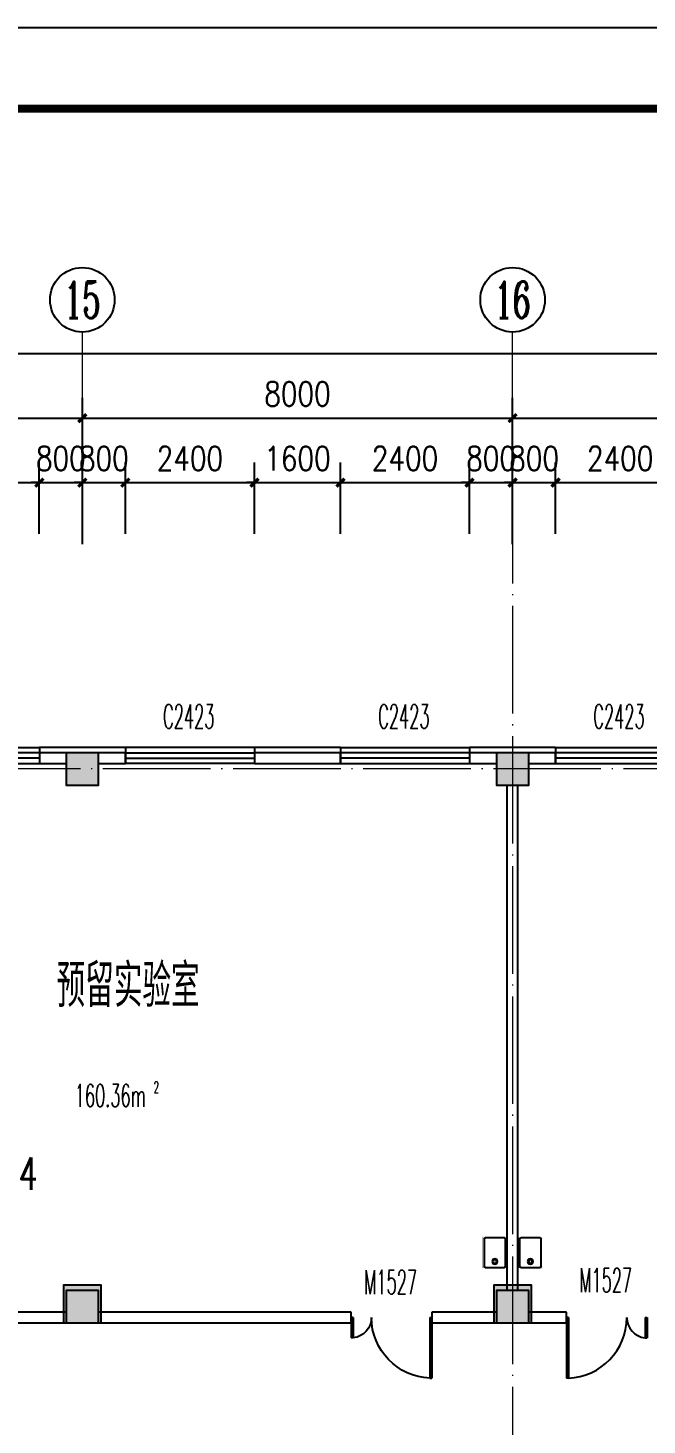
# Model space of a CAD drawing. Extents: x 1417642 to 3570900, y 124798 to 1191112.
# Drawn here: x 1547999 to 1559510, y 352615 to 378598 of the extents above; entities that cross this region are included whole.
import ezdxf
from ezdxf.enums import TextEntityAlignment as Align

# ---------------------------------------------------------------- set-up
doc = ezdxf.new("R2010")
doc.units = 0
doc.header["$LTSCALE"] = 1000
doc.header["$MEASUREMENT"] = 0
doc.linetypes.add('DOTE', pattern=[2.42, 2, -0.2, 0.02, -0.2])
doc.layers.get('0').update_dxf_attribs({"linetype": 'CONTINUOUS'})
doc.layers.get('Defpoints').update_dxf_attribs({"linetype": 'CONTINUOUS'})
for name, color, linetype in [('AXIS', 3, 'CONTINUOUS'), ('AXIS_TEXT', 7, 'CONTINUOUS'), ('colu', 2, 'CONTINUOUS'), ('COLUMN', 9, 'CONTINUOUS'), ('DOTE', 1, 'DOTE'), ('PUB_DIM', 3, 'CONTINUOUS'), ('PUB_HATCH', 8, 'CONTINUOUS'), ('PUB_TEXT', 40, 'CONTINUOUS'), ('PUB_TITLE', 4, 'CONTINUOUS'), ('SPACE', 7, 'CONTINUOUS'), ('SURFACE', 6, 'CONTINUOUS'), ('tiaozheng', 20, 'CONTINUOUS'), ('WALL', 4, 'CONTINUOUS'), ('WINDOW', 2, 'CONTINUOUS'), ('WINDOW_TEXT', 7, 'CONTINUOUS'), ('填充', 252, 'CONTINUOUS'), ('柱填充', 8, 'CONTINUOUS'), ('水点', 3, 'CONTINUOUS')]:
    doc.layers.add(name, color=color, linetype=linetype)
doc.styles.add('_TCH_AXIS', font='COMPLEX', dxfattribs={"bigfont": 'GBCBIG'})
doc.styles.add('_TCH_SPACE', font='ROMANS', dxfattribs={"width": 0.7, "height": 5, "bigfont": 'Z'})
doc.styles.add('_TCH_WINDOW', font='ROMANS.shx', dxfattribs={"width": 0.7, "height": 400, "bigfont": 'Z.shx'})
doc.styles.add('DIM_FONT', font='SIMPLEX.shx', dxfattribs={"width": 0.8})
doc.styles.get("Standard").update_dxf_attribs({"font": 'GBENOR', "bigfont": 'GBCBIG'})
doc.styles.add('Z', font='ROMANS', dxfattribs={"width": 0.7, "bigfont": 'Z'})
doc.dimstyles.new('DIMN150', dxfattribs={"dimscale": 1.5, "dimtxt": 300, "dimasz": 100, "dimexe": 250, "dimexo": 300, "dimgap": 150, "dimtad": 1, "dimdec": 0, "dimzin": 0, "dimdsep": 46, "dimtxsty": 'DIM_FONT', "dimblk": 'ARCHTICK', "dimcen": 0.09, "dimdle": 1.5, "dimclrt": 7, "dimazin": 2, "dimtfac": 1, "dimtdec": 0, "dimtix": 1, "dimtmove": 2, "dimatfit": 3, "dimldrblk": 'ARCHTICK', "dimfxl": 1, "dimtolj": 1, "dimtzin": 0, "dimarcsym": 0})

# ---------------------------------------------------------------- blocks, each defined once
blk = doc.blocks.new('M_E3')
for p, q in [((-275, -410), (-275, -50)), ((-255, -30), (255, -30)), ((275, -50), (275, -410)), ((255, -430), (-255, -430))]:
    blk.add_line(p, q)
at = {"const_width": 1.5}
for points in [[(-275, 0, 0.414214), (-305, -30, 0.414214)], [(305, -30, 0.414214), (275, 0, 0.414214)], [(-305, -430, 0.414214), (-275, -460, 0.414214)], [(275, -460, 0.414214), (305, -430, 0.414214)]]:
    blk.add_lwpolyline(points, format="xyb", dxfattribs=at)
for points in [[(-275, 0), (275, 0)], [(-305, -430), (-305, -30)], [(305, -30), (305, -430)], [(275, -460), (-275, -460)]]:
    blk.add_lwpolyline(points, dxfattribs=at)
for radius in [50, 32.5]:
    blk.add_circle((165, -230), radius)
for centre, start, end in [((-255, -50), 90, 180), ((255, -50), 0, 90), ((-255, -410), 180, 270), ((255, -410), 270, 0)]:
    blk.add_arc(centre, 20, start, end)
at = {"width": 0.8, "flags": 9}
for tag in ['XSIZE', 'YSIZE']:
    blk.add_attdef(tag, (0, 0), '', height=0.5, dxfattribs=at)
blk = doc.blocks.new('i89')
at = {"layer": '柱填充'}
h = blk.add_hatch(color=256, dxfattribs=at)
h.paths.add_polyline_path([(1555333, 501498), (1555333, 502098), (1554733, 502098), (1554733, 501498)])
h.paths.add_polyline_path([(1525733, 501498), (1525733, 502098), (1525133, 502098), (1525133, 501498)])
h.paths.add_polyline_path([(1517733, 501498), (1517733, 502098), (1517133, 502098), (1517133, 501498)])
h.paths.add_polyline_path([(1509733, 501498), (1509733, 502098), (1509133, 502098), (1509133, 501498)])
h.paths.add_polyline_path([(1501733, 501498), (1501733, 502098), (1501133, 502098), (1501133, 501498)])
h.paths.add_polyline_path([(1498133, 501498), (1498133, 502098), (1497533, 502098), (1497533, 501498)])
h.paths.add_polyline_path([(1498133, 529448), (1498133, 530148), (1497433, 530148), (1497433, 529448)])
h.paths.add_polyline_path([(1498133, 537448), (1498133, 538148), (1497433, 538148), (1497433, 537448)])
h.paths.add_polyline_path([(1541783, 545398), (1541783, 546098), (1541083, 546098), (1541083, 545398)])
h.paths.add_polyline_path([(1565333, 559098), (1565333, 559698), (1564733, 559698), (1564733, 559098)])
h.paths.add_polyline_path([(1565383, 549098), (1565383, 549798), (1564683, 549798), (1564683, 549098)])
h.paths.add_polyline_path([(1565333, 545498), (1565333, 546098), (1564733, 546098), (1564733, 545498)])
h.paths.add_polyline_path([(1565383, 538098), (1564683, 538098), (1564683, 537498), (1565383, 537498)])
h.paths.add_polyline_path([(1565333, 529498), (1565333, 530098), (1564733, 530098), (1564733, 529498)])
h.paths.add_polyline_path([(1565333, 519498), (1565333, 520098), (1564733, 520098), (1564733, 519498)])
h.paths.add_polyline_path([(1565333, 511498), (1565333, 512098), (1564733, 512098), (1564733, 511498)])
h.paths.add_polyline_path([(1565333, 501498), (1565333, 502098), (1564733, 502098), (1564733, 501498)])
h.paths.add_polyline_path([(1555333, 559098), (1555333, 559698), (1554733, 559698), (1554733, 559098)])
h.paths.add_polyline_path([(1555333, 549098), (1555333, 549698), (1554733, 549698), (1554733, 549098)])
h.paths.add_polyline_path([(1555333, 545498), (1555333, 546098), (1554733, 546098), (1554733, 545498)])
h.paths.add_polyline_path([(1555333, 537498), (1555333, 538098), (1554733, 538098), (1554733, 537498)])
h.paths.add_polyline_path([(1555433, 529448), (1555433, 530148), (1554733, 530148), (1554733, 529448)])
h.paths.add_polyline_path([(1555433, 519448), (1555433, 520148), (1554733, 520148), (1554733, 519448)])
h.paths.add_polyline_path([(1555433, 511498), (1555433, 512198), (1554733, 512198), (1554733, 511498)])
h.paths.add_polyline_path([(1551733, 557298), (1551733, 557898), (1551133, 557898), (1551133, 557298)])
h.paths.add_polyline_path([(1551783, 549098), (1551783, 549798), (1551083, 549798), (1551083, 549098)])
h.paths.add_polyline_path([(1551733, 545498), (1551733, 546098), (1551133, 546098), (1551133, 545498)])
h.paths.add_polyline_path([(1551733, 537498), (1551733, 538098), (1551133, 538098), (1551133, 537498)])
h.paths.add_polyline_path([(1551733, 529498), (1551733, 530098), (1551133, 530098), (1551133, 529498)])
h.paths.add_polyline_path([(1551733, 519498), (1551733, 520098), (1551133, 520098), (1551133, 519498)])
h.paths.add_polyline_path([(1551783, 511498), (1551783, 512198), (1551083, 512198), (1551083, 511498)])
h.paths.add_polyline_path([(1551733, 501498), (1551733, 502098), (1551133, 502098), (1551133, 501498)])
h.paths.add_polyline_path([(1541733, 559098), (1541733, 559698), (1541133, 559698), (1541133, 559098)])
h.paths.add_polyline_path([(1541733, 557298), (1541733, 557898), (1541133, 557898), (1541133, 557298)])
h.paths.add_polyline_path([(1541783, 549098), (1541783, 549798), (1541083, 549798), (1541083, 549098)])
h.paths.add_polyline_path([(1541733, 537498), (1541733, 538298), (1541133, 538298), (1541133, 537498)])
h.paths.add_polyline_path([(1541733, 519298), (1541733, 520098), (1541133, 520098), (1541133, 519298)])
h.paths.add_polyline_path([(1541833, 511498), (1541833, 512298), (1541033, 512298), (1541033, 511498)])
h.paths.add_polyline_path([(1541733, 501498), (1541733, 502098), (1541133, 502098), (1541133, 501498)])
h.paths.add_polyline_path([(1533733, 559098), (1533733, 559698), (1533133, 559698), (1533133, 559098)])
h.paths.add_polyline_path([(1533783, 549098), (1533783, 549798), (1533083, 549798), (1533083, 549098)])
h.paths.add_polyline_path([(1533733, 545498), (1533733, 546098), (1533133, 546098), (1533133, 545498)])
h.paths.add_polyline_path([(1533733, 537498), (1533733, 538298), (1533133, 538298), (1533133, 537498)])
h.paths.add_polyline_path([(1533733, 519298), (1533733, 520098), (1533133, 520098), (1533133, 519298)])
h.paths.add_polyline_path([(1533833, 511498), (1533833, 512298), (1533033, 512298), (1533033, 511498)])
h.paths.add_polyline_path([(1533733, 501498), (1533733, 502098), (1533133, 502098), (1533133, 501498)])
h.paths.add_polyline_path([(1525733, 559098), (1525733, 559698), (1525133, 559698), (1525133, 559098)])
h.paths.add_polyline_path([(1525783, 549098), (1525783, 549798), (1525083, 549798), (1525083, 549098)])
h.paths.add_polyline_path([(1525733, 545498), (1525733, 546098), (1525133, 546098), (1525133, 545498)])
h.paths.add_polyline_path([(1525733, 537498), (1525733, 538298), (1525133, 538298), (1525133, 537498)])
h.paths.add_polyline_path([(1525733, 519298), (1525733, 520098), (1525133, 520098), (1525133, 519298)])
h.paths.add_polyline_path([(1525833, 511498), (1525833, 512298), (1525033, 512298), (1525033, 511498)])
h.paths.add_polyline_path([(1517733, 559098), (1517733, 559698), (1517133, 559698), (1517133, 559098)])
h.paths.add_polyline_path([(1517783, 549098), (1517783, 549798), (1517083, 549798), (1517083, 549098)])
h.paths.add_polyline_path([(1517733, 545498), (1517733, 546098), (1517133, 546098), (1517133, 545498)])
h.paths.add_polyline_path([(1517733, 537498), (1517733, 538298), (1517133, 538298), (1517133, 537498)])
h.paths.add_polyline_path([(1517733, 519298), (1517733, 520098), (1517133, 520098), (1517133, 519298)])
h.paths.add_polyline_path([(1517833, 511498), (1517833, 512298), (1517033, 512298), (1517033, 511498)])
h.paths.add_polyline_path([(1509733, 559098), (1509733, 559698), (1509133, 559698), (1509133, 559098)])
h.paths.add_polyline_path([(1509783, 549098), (1509783, 549798), (1509083, 549798), (1509083, 549098)])
h.paths.add_polyline_path([(1509733, 545498), (1509733, 546098), (1509133, 546098), (1509133, 545498)])
h.paths.add_polyline_path([(1509733, 537498), (1509733, 538298), (1509133, 538298), (1509133, 537498)])
h.paths.add_polyline_path([(1509733, 519298), (1509733, 520098), (1509133, 520098), (1509133, 519298)])
h.paths.add_polyline_path([(1509833, 511498), (1509833, 512298), (1509033, 512298), (1509033, 511498)])
h.paths.add_polyline_path([(1509733, 480798), (1509733, 481398), (1509133, 481398), (1509133, 480798)])
h.paths.add_polyline_path([(1501733, 559098), (1501733, 559698), (1501133, 559698), (1501133, 559098)])
h.paths.add_polyline_path([(1501733, 549098), (1501733, 549698), (1501133, 549698), (1501133, 549098)])
h.paths.add_polyline_path([(1501733, 545498), (1501733, 546098), (1501133, 546098), (1501133, 545498)])
h.paths.add_polyline_path([(1501733, 537498), (1501733, 538098), (1501133, 538098), (1501133, 537498)])
h.paths.add_polyline_path([(1501733, 529498), (1501733, 530098), (1501133, 530098), (1501133, 529498)])
h.paths.add_polyline_path([(1501733, 519498), (1501733, 520098), (1501133, 520098), (1501133, 519498)])
h.paths.add_polyline_path([(1501833, 511498), (1501833, 512198), (1501133, 512198), (1501133, 511498)])
h.paths.add_polyline_path([(1501733, 480798), (1501733, 481398), (1501133, 481398), (1501133, 480798)])
h.paths.add_polyline_path([(1498133, 559098), (1498133, 559698), (1497533, 559698), (1497533, 559098)])
h.paths.add_polyline_path([(1498183, 549098), (1498183, 549798), (1497483, 549798), (1497483, 549098)])
h.paths.add_polyline_path([(1498133, 545498), (1498133, 546098), (1497533, 546098), (1497533, 545498)])
h.paths.add_polyline_path([(1498133, 519448), (1498133, 520148), (1497433, 520148), (1497433, 519448)])
h.paths.add_polyline_path([(1498133, 511448), (1498133, 512148), (1497433, 512148), (1497433, 511448)])
h.paths.add_polyline_path([(1498133, 480798), (1498133, 481398), (1497533, 481398), (1497533, 480798)])
h.paths.add_polyline_path([(1488133, 559098), (1488133, 559698), (1487533, 559698), (1487533, 559098)])
h.paths.add_polyline_path([(1488233, 549098), (1488233, 549798), (1487533, 549798), (1487533, 549098)])
h.paths.add_polyline_path([(1488133, 545498), (1488133, 546098), (1487533, 546098), (1487533, 545498)])
h.paths.add_polyline_path([(1488133, 537498), (1488133, 538098), (1487533, 538098), (1487533, 537498)])
h.paths.add_polyline_path([(1488133, 529498), (1488133, 530098), (1487533, 530098), (1487533, 529498)])
h.paths.add_polyline_path([(1488133, 519498), (1488133, 520098), (1487533, 520098), (1487533, 519498)])
h.paths.add_polyline_path([(1488133, 511498), (1488133, 512098), (1487533, 512098), (1487533, 511498)])
h.paths.add_polyline_path([(1488133, 501498), (1488133, 502098), (1487533, 502098), (1487533, 501498)])
h.paths.add_polyline_path([(1488133, 480798), (1488133, 481398), (1487533, 481398), (1487533, 480798)])
h.paths.add_polyline_path([(1498133, 484398), (1498133, 485198), (1497433, 485198), (1497433, 484398)])
h.paths.add_polyline_path([(1498134, 496298), (1498134, 497098), (1497433, 497098), (1497433, 496298)])
h.paths.add_polyline_path([(1487533, 497098), (1487533, 496298), (1488233, 496298), (1488233, 497098)])
h.paths.add_polyline_path([(1487533, 485198), (1487533, 484398), (1488233, 484398), (1488233, 485198)])
h.paths.add_polyline_path([(1509733, 496298), (1509733, 497098), (1509033, 497098), (1509033, 496298)])
h.paths.add_polyline_path([(1509733, 484398), (1509733, 485198), (1509033, 485198), (1509033, 484398)])
at = {"layer": 'colu'}
for points in [[(1525733, 559098), (1525733, 559698), (1525133, 559698), (1525133, 559098)], [(1533733, 559098), (1533733, 559698), (1533133, 559698), (1533133, 559098)], [(1525783, 549098), (1525783, 549798), (1525083, 549798), (1525083, 549098)], [(1533783, 549098), (1533783, 549798), (1533083, 549798), (1533083, 549098)]]:
    blk.add_lwpolyline(points, close=True, dxfattribs=at)
blk = doc.blocks.new('_ArchTick')
at = {"color": 0, "linetype": 'ByBlock', "const_width": 0.4}
blk.add_lwpolyline([(-0.5, -0.5), (0.5, 0.5)], dxfattribs=at)
blk = doc.blocks.new('*D1210')
at = {"layer": 'AXIS', "color": 0, "lineweight": -2}
for p, q in [((1443810, 369979), (1443810, 372917)), ((1588610, 369979), (1588610, 372917)), ((1443808, 372542), (1588613, 372542))]:
    blk.add_line(p, q, dxfattribs=at)
at = {"layer": 'Defpoints', "color": 0}
for p in [(1588610, 372542), (1443810, 369529), (1588610, 369529)]:
    blk.add_point(p, dxfattribs=at)
at = {"layer": 'AXIS', "color": 0, "lineweight": -2, "xscale": 150, "yscale": 150, "zscale": 150, "rotation": 180}
blk.add_blockref('_ArchTick', (1443810, 372542), dxfattribs=at)
at = {"layer": 'AXIS', "color": 0, "lineweight": -2, "xscale": 150, "yscale": 150, "zscale": 150}
blk.add_blockref('_ArchTick', (1588610, 372542), dxfattribs=at)
at = {"layer": 'AXIS', "color": 7, "insert": (1516210, 372992), "char_height": 450, "attachment_point": 5, "style": 'DIM_FONT'}
blk.add_mtext('\\A1;144800', dxfattribs=at)
blk = doc.blocks.new('*D1224')
at = {"layer": 'AXIS', "color": 0, "lineweight": -2}
for p, q in [((1541010, 368995), (1541010, 371717)), ((1549010, 368995), (1549010, 371717)), ((1541008, 371342), (1549013, 371342))]:
    blk.add_line(p, q, dxfattribs=at)
at = {"layer": 'Defpoints', "color": 0}
for p in [(1549010, 371342), (1541010, 368545), (1549010, 368545)]:
    blk.add_point(p, dxfattribs=at)
at = {"layer": 'AXIS', "color": 0, "lineweight": -2, "xscale": 150, "yscale": 150, "zscale": 150, "rotation": 180}
blk.add_blockref('_ArchTick', (1541010, 371342), dxfattribs=at)
at = {"layer": 'AXIS', "color": 0, "lineweight": -2, "xscale": 150, "yscale": 150, "zscale": 150}
blk.add_blockref('_ArchTick', (1549010, 371342), dxfattribs=at)
at = {"layer": 'AXIS', "color": 7, "insert": (1545010, 371792), "char_height": 450, "attachment_point": 5, "style": 'DIM_FONT'}
blk.add_mtext('\\A1;8000', dxfattribs=at)
blk = doc.blocks.new('*D1225')
at = {"layer": 'AXIS', "color": 0, "lineweight": -2}
for p, q in [((1549010, 368995), (1549010, 371717)), ((1557010, 368995), (1557010, 371717)), ((1549008, 371342), (1557013, 371342))]:
    blk.add_line(p, q, dxfattribs=at)
at = {"layer": 'Defpoints', "color": 0}
for p in [(1557010, 371342), (1549010, 368545), (1557010, 368545)]:
    blk.add_point(p, dxfattribs=at)
at = {"layer": 'AXIS', "color": 0, "lineweight": -2, "xscale": 150, "yscale": 150, "zscale": 150, "rotation": 180}
blk.add_blockref('_ArchTick', (1549010, 371342), dxfattribs=at)
at = {"layer": 'AXIS', "color": 0, "lineweight": -2, "xscale": 150, "yscale": 150, "zscale": 150}
blk.add_blockref('_ArchTick', (1557010, 371342), dxfattribs=at)
at = {"layer": 'AXIS', "color": 7, "insert": (1553010, 371792), "char_height": 450, "attachment_point": 5, "style": 'DIM_FONT'}
blk.add_mtext('\\A1;8000', dxfattribs=at)
blk = doc.blocks.new('*D1226')
at = {"layer": 'AXIS', "color": 0, "lineweight": -2}
for p, q in [((1557010, 368995), (1557010, 371717)), ((1565010, 368995), (1565010, 371717)), ((1557008, 371342), (1565013, 371342))]:
    blk.add_line(p, q, dxfattribs=at)
at = {"layer": 'Defpoints', "color": 0}
for p in [(1565010, 371342), (1557010, 368545), (1565010, 368545)]:
    blk.add_point(p, dxfattribs=at)
at = {"layer": 'AXIS', "color": 0, "lineweight": -2, "xscale": 150, "yscale": 150, "zscale": 150, "rotation": 180}
blk.add_blockref('_ArchTick', (1557010, 371342), dxfattribs=at)
at = {"layer": 'AXIS', "color": 0, "lineweight": -2, "xscale": 150, "yscale": 150, "zscale": 150}
blk.add_blockref('_ArchTick', (1565010, 371342), dxfattribs=at)
at = {"layer": 'AXIS', "color": 7, "insert": (1561010, 371792), "char_height": 450, "attachment_point": 5, "style": 'DIM_FONT'}
blk.add_mtext('\\A1;8000', dxfattribs=at)
blk = doc.blocks.new('*D1376')
at = {"layer": 'Defpoints', "color": 0}
for p in [(1548210, 370142), (1545810, 368741), (1548210, 368741)]:
    blk.add_point(p, dxfattribs=at)
at = {"layer": 'PUB_DIM', "color": 0, "lineweight": -2}
for p, q in [((1545810, 369191), (1545810, 370517)), ((1548210, 369191), (1548210, 370517)), ((1545808, 370142), (1548213, 370142))]:
    blk.add_line(p, q, dxfattribs=at)
at = {"layer": 'PUB_DIM', "color": 0, "lineweight": -2, "xscale": 150, "yscale": 150, "zscale": 150, "rotation": 180}
blk.add_blockref('_ArchTick', (1545810, 370142), dxfattribs=at)
at = {"layer": 'PUB_DIM', "color": 0, "lineweight": -2, "xscale": 150, "yscale": 150, "zscale": 150}
blk.add_blockref('_ArchTick', (1548210, 370142), dxfattribs=at)
at = {"layer": 'PUB_DIM', "color": 7, "insert": (1547010, 370592), "char_height": 450, "attachment_point": 5, "style": 'DIM_FONT'}
blk.add_mtext('\\A1;2400', dxfattribs=at)
blk = doc.blocks.new('*D1377')
at = {"layer": 'Defpoints', "color": 0}
for p in [(1549010, 370142), (1548210, 368741), (1549010, 368741)]:
    blk.add_point(p, dxfattribs=at)
at = {"layer": 'PUB_DIM', "color": 0, "lineweight": -2}
for p, q in [((1548210, 369191), (1548210, 370517)), ((1549010, 369191), (1549010, 370517)), ((1548210, 370142), (1548060, 370142)), ((1548210, 370142), (1549010, 370142)), ((1549010, 370142), (1549160, 370142))]:
    blk.add_line(p, q, dxfattribs=at)
at = {"layer": 'PUB_DIM', "color": 0, "lineweight": -2, "xscale": 150, "yscale": 150, "zscale": 150}
blk.add_blockref('_ArchTick', (1548210, 370142), dxfattribs=at)
at = {"layer": 'PUB_DIM', "color": 0, "lineweight": -2, "xscale": 150, "yscale": 150, "zscale": 150, "rotation": 180}
blk.add_blockref('_ArchTick', (1549010, 370142), dxfattribs=at)
at = {"layer": 'PUB_DIM', "color": 7, "insert": (1548610, 370592), "char_height": 450, "attachment_point": 5, "style": 'DIM_FONT'}
blk.add_mtext('\\A1;800', dxfattribs=at)
blk = doc.blocks.new('*D1378')
at = {"layer": 'Defpoints', "color": 0}
for p in [(1549810, 370142), (1549010, 368741), (1549810, 368741)]:
    blk.add_point(p, dxfattribs=at)
at = {"layer": 'PUB_DIM', "color": 0, "lineweight": -2}
for p, q in [((1549010, 369191), (1549010, 370517)), ((1549810, 369191), (1549810, 370517)), ((1549010, 370142), (1548860, 370142)), ((1549010, 370142), (1549810, 370142)), ((1549810, 370142), (1549960, 370142))]:
    blk.add_line(p, q, dxfattribs=at)
at = {"layer": 'PUB_DIM', "color": 0, "lineweight": -2, "xscale": 150, "yscale": 150, "zscale": 150}
blk.add_blockref('_ArchTick', (1549010, 370142), dxfattribs=at)
at = {"layer": 'PUB_DIM', "color": 0, "lineweight": -2, "xscale": 150, "yscale": 150, "zscale": 150, "rotation": 180}
blk.add_blockref('_ArchTick', (1549810, 370142), dxfattribs=at)
at = {"layer": 'PUB_DIM', "color": 7, "insert": (1549410, 370592), "char_height": 450, "attachment_point": 5, "style": 'DIM_FONT'}
blk.add_mtext('\\A1;800', dxfattribs=at)
blk = doc.blocks.new('*D1379')
at = {"layer": 'Defpoints', "color": 0}
for p in [(1552210, 370142), (1549810, 368741), (1552210, 368741)]:
    blk.add_point(p, dxfattribs=at)
at = {"layer": 'PUB_DIM', "color": 0, "lineweight": -2}
for p, q in [((1549810, 369191), (1549810, 370517)), ((1552210, 369191), (1552210, 370517)), ((1549808, 370142), (1552213, 370142))]:
    blk.add_line(p, q, dxfattribs=at)
at = {"layer": 'PUB_DIM', "color": 0, "lineweight": -2, "xscale": 150, "yscale": 150, "zscale": 150, "rotation": 180}
blk.add_blockref('_ArchTick', (1549810, 370142), dxfattribs=at)
at = {"layer": 'PUB_DIM', "color": 0, "lineweight": -2, "xscale": 150, "yscale": 150, "zscale": 150}
blk.add_blockref('_ArchTick', (1552210, 370142), dxfattribs=at)
at = {"layer": 'PUB_DIM', "color": 7, "insert": (1551010, 370592), "char_height": 450, "attachment_point": 5, "style": 'DIM_FONT'}
blk.add_mtext('\\A1;2400', dxfattribs=at)
blk = doc.blocks.new('*D1380')
at = {"layer": 'Defpoints', "color": 0}
for p in [(1553810, 370142), (1552210, 368741), (1553810, 368741)]:
    blk.add_point(p, dxfattribs=at)
at = {"layer": 'PUB_DIM', "color": 0, "lineweight": -2}
for p, q in [((1552210, 369191), (1552210, 370517)), ((1553810, 369191), (1553810, 370517)), ((1552210, 370142), (1552060, 370142)), ((1552210, 370142), (1553810, 370142)), ((1553810, 370142), (1553960, 370142))]:
    blk.add_line(p, q, dxfattribs=at)
at = {"layer": 'PUB_DIM', "color": 0, "lineweight": -2, "xscale": 150, "yscale": 150, "zscale": 150}
blk.add_blockref('_ArchTick', (1552210, 370142), dxfattribs=at)
at = {"layer": 'PUB_DIM', "color": 0, "lineweight": -2, "xscale": 150, "yscale": 150, "zscale": 150, "rotation": 180}
blk.add_blockref('_ArchTick', (1553810, 370142), dxfattribs=at)
at = {"layer": 'PUB_DIM', "color": 7, "insert": (1553010, 370592), "char_height": 450, "attachment_point": 5, "style": 'DIM_FONT'}
blk.add_mtext('\\A1;1600', dxfattribs=at)
blk = doc.blocks.new('*D1381')
at = {"layer": 'Defpoints', "color": 0}
for p in [(1556210, 370142), (1553810, 368741), (1556210, 368741)]:
    blk.add_point(p, dxfattribs=at)
at = {"layer": 'PUB_DIM', "color": 0, "lineweight": -2}
for p, q in [((1553810, 369191), (1553810, 370517)), ((1556210, 369191), (1556210, 370517)), ((1553808, 370142), (1556213, 370142))]:
    blk.add_line(p, q, dxfattribs=at)
at = {"layer": 'PUB_DIM', "color": 0, "lineweight": -2, "xscale": 150, "yscale": 150, "zscale": 150, "rotation": 180}
blk.add_blockref('_ArchTick', (1553810, 370142), dxfattribs=at)
at = {"layer": 'PUB_DIM', "color": 0, "lineweight": -2, "xscale": 150, "yscale": 150, "zscale": 150}
blk.add_blockref('_ArchTick', (1556210, 370142), dxfattribs=at)
at = {"layer": 'PUB_DIM', "color": 7, "insert": (1555010, 370592), "char_height": 450, "attachment_point": 5, "style": 'DIM_FONT'}
blk.add_mtext('\\A1;2400', dxfattribs=at)
blk = doc.blocks.new('*D1382')
at = {"layer": 'Defpoints', "color": 0}
for p in [(1557010, 370142), (1556210, 368741), (1557010, 368741)]:
    blk.add_point(p, dxfattribs=at)
at = {"layer": 'PUB_DIM', "color": 0, "lineweight": -2}
for p, q in [((1556210, 369191), (1556210, 370517)), ((1557010, 369191), (1557010, 370517)), ((1556210, 370142), (1556060, 370142)), ((1556210, 370142), (1557010, 370142)), ((1557010, 370142), (1557160, 370142))]:
    blk.add_line(p, q, dxfattribs=at)
at = {"layer": 'PUB_DIM', "color": 0, "lineweight": -2, "xscale": 150, "yscale": 150, "zscale": 150}
blk.add_blockref('_ArchTick', (1556210, 370142), dxfattribs=at)
at = {"layer": 'PUB_DIM', "color": 0, "lineweight": -2, "xscale": 150, "yscale": 150, "zscale": 150, "rotation": 180}
blk.add_blockref('_ArchTick', (1557010, 370142), dxfattribs=at)
at = {"layer": 'PUB_DIM', "color": 7, "insert": (1556610, 370592), "char_height": 450, "attachment_point": 5, "style": 'DIM_FONT'}
blk.add_mtext('\\A1;800', dxfattribs=at)
blk = doc.blocks.new('*D1383')
at = {"layer": 'Defpoints', "color": 0}
for p in [(1557810, 370142), (1557010, 368741), (1557810, 368741)]:
    blk.add_point(p, dxfattribs=at)
at = {"layer": 'PUB_DIM', "color": 0, "lineweight": -2}
for p, q in [((1557010, 369191), (1557010, 370517)), ((1557810, 369191), (1557810, 370517)), ((1557010, 370142), (1556860, 370142)), ((1557010, 370142), (1557810, 370142)), ((1557810, 370142), (1557960, 370142))]:
    blk.add_line(p, q, dxfattribs=at)
at = {"layer": 'PUB_DIM', "color": 0, "lineweight": -2, "xscale": 150, "yscale": 150, "zscale": 150}
blk.add_blockref('_ArchTick', (1557010, 370142), dxfattribs=at)
at = {"layer": 'PUB_DIM', "color": 0, "lineweight": -2, "xscale": 150, "yscale": 150, "zscale": 150, "rotation": 180}
blk.add_blockref('_ArchTick', (1557810, 370142), dxfattribs=at)
at = {"layer": 'PUB_DIM', "color": 7, "insert": (1557410, 370592), "char_height": 450, "attachment_point": 5, "style": 'DIM_FONT'}
blk.add_mtext('\\A1;800', dxfattribs=at)
blk = doc.blocks.new('*D1384')
at = {"layer": 'Defpoints', "color": 0}
for p in [(1560210, 370142), (1557810, 368741), (1560210, 368741)]:
    blk.add_point(p, dxfattribs=at)
at = {"layer": 'PUB_DIM', "color": 0, "lineweight": -2}
for p, q in [((1557810, 369191), (1557810, 370517)), ((1560210, 369191), (1560210, 370517)), ((1557808, 370142), (1560213, 370142))]:
    blk.add_line(p, q, dxfattribs=at)
at = {"layer": 'PUB_DIM', "color": 0, "lineweight": -2, "xscale": 150, "yscale": 150, "zscale": 150, "rotation": 180}
blk.add_blockref('_ArchTick', (1557810, 370142), dxfattribs=at)
at = {"layer": 'PUB_DIM', "color": 0, "lineweight": -2, "xscale": 150, "yscale": 150, "zscale": 150}
blk.add_blockref('_ArchTick', (1560210, 370142), dxfattribs=at)
at = {"layer": 'PUB_DIM', "color": 7, "insert": (1559010, 370592), "char_height": 450, "attachment_point": 5, "style": 'DIM_FONT'}
blk.add_mtext('\\A1;2400', dxfattribs=at)
blk = doc.blocks.new('_FZH')
blk.add_lwpolyline([(-0.5, -0.5), (0.5, -0.5), (0.5, 0.5), (-0.5, 0.5)], close=True)
at = {"layer": 'PUB_HATCH'}
blk.add_solid([(-0.5, -0.5), (0.5, -0.5), (-0.5, 0.5), (0.5, 0.5)], dxfattribs=at)
blk = doc.blocks.new('$DorLib2D$00000225')
at = {"color": 0}
for p, q in [((0.475, -0.001), (0.475, 0.752)), ((0.475, 0.752), (0.5, 0.752)), ((0.5, -0.001), (0.5, 0.752)), ((-0.5, 0), (-0.5, 0.252)), ((-0.475, 0.252), (-0.5, 0.252)), ((-0.475, 0), (-0.475, 0.252)), ((-0.475, 0), (-0.5, 0)), ((0.475, -0.001), (0.5, -0.001))]:
    blk.add_line(p, q, dxfattribs=at)
for centre, radius, start, end in [((0.505, -0.002), 0.755, 92.2493, 179.7238), ((-0.501, 0.003), 0.251, 359.7899, 84.0974)]:
    blk.add_arc(centre, radius, start, end, dxfattribs=at)
blk = doc.blocks.new('$TCHSYS$WIN2D')
for p, q in [((-0.5, 0.5), (0.5, 0.5)), ((-0.5, 0.5), (-0.5, -0.5)), ((0.5, 0.5), (0.5, -0.5)), ((0.5, 0.167), (-0.5, 0.167)), ((0.5, -0.167), (-0.5, -0.167)), ((-0.5, -0.5), (0.5, -0.5))]:
    blk.add_line(p, q)

msp = doc.modelspace()

# ---------------------------------------------------------------- linework, layer by layer
at = {"layer": 'AXIS', "lineweight": 0}
for p, q in [((1549010.3, 370326), (1549010.3, 372942.5)), ((1557010.3, 370326), (1557010.3, 372942.5))]:
    msp.add_line(p, q, dxfattribs=at)
at = {"layer": 'AXIS'}
for centre in [(1549010.3, 373542.5), (1557010.3, 373542.5)]:
    msp.add_circle(centre, 600, dxfattribs=at)
at = {"layer": 'DOTE', "lineweight": 0}
for points in [[(1557010.3, 370268.3), (1557010.3, 259645.1)], [(1597373.8, 364817), (1432083.9, 364817)]]:
    msp.add_lwpolyline(points, dxfattribs=at)
at = {"layer": 'PUB_TITLE'}
msp.add_lwpolyline([(1417642.3, 252448.4), (1618342.3, 252448.4), (1618342.3, 378598.4), (1417642.3, 378598.4)], close=True, dxfattribs=at)
at = {"layer": 'PUB_TITLE', "const_width": 150}
msp.add_lwpolyline([(1421392.3, 253948.4), (1616842.3, 253948.4), (1616842.3, 377098.4), (1421392.3, 377098.4)], close=True, dxfattribs=at)
at = {"layer": 'SURFACE'}
for p, q in [((1548210.3, 365217), (1548210.3, 365117)), ((1549010.3, 365217), (1548210.3, 365217)), ((1549810.3, 365217), (1549010.3, 365217)), ((1549810.3, 365217), (1549810.3, 365117)), ((1552210.3, 365217), (1552210.3, 365117)), ((1553810.3, 365217), (1552210.3, 365217)), ((1553810.3, 365217), (1553810.3, 365117)), ((1556210.3, 365217), (1556210.3, 365117)), ((1557210.3, 365217), (1556210.3, 365217)), ((1557810.3, 365217), (1557210.3, 365217)), ((1557810.3, 365217), (1557810.3, 365117))]:
    msp.add_line(p, q, dxfattribs=at)
at = {"layer": 'WALL'}
for p, q in [((1548710.3, 365117), (1548210.3, 365117)), ((1548210.3, 365117), (1548210.3, 364917)), ((1549810.3, 365117), (1549310.3, 365117)), ((1549810.3, 364917), (1549810.3, 365117)), ((1553810.3, 365117), (1552210.3, 365117)), ((1552210.3, 365117), (1552210.3, 364917)), ((1553810.3, 364917), (1553810.3, 365117)), ((1556710.3, 365117), (1556210.3, 365117)), ((1556210.3, 365117), (1556210.3, 364917)), ((1557810.3, 365117), (1557310.3, 365117)), ((1557810.3, 364917), (1557810.3, 365117)), ((1548210.3, 364917), (1548710.3, 364917)), ((1549310.3, 364917), (1549810.3, 364917)), ((1552210.3, 364917), (1553810.3, 364917)), ((1556210.3, 364917), (1556710.3, 364917)), ((1557310.3, 364917), (1557810.3, 364917)), ((1556910.3, 355117), (1556910.3, 364517)), ((1557110.3, 355117), (1557110.3, 364517)), ((1548710.3, 354717), (1544010.3, 354717)), ((1554010.3, 354717), (1549310.3, 354717)), ((1554010.3, 354517), (1554010.3, 354717)), ((1556710.3, 354717), (1555510.3, 354717)), ((1555510.3, 354717), (1555510.3, 354517)), ((1558010.3, 354717), (1557310.3, 354717)), ((1558010.3, 354517), (1558010.3, 354717)), ((1544010.3, 354517), (1548710.3, 354517)), ((1549310.3, 354517), (1554010.3, 354517)), ((1555510.3, 354517), (1556710.3, 354517)), ((1557310.3, 354517), (1558010.3, 354517))]:
    msp.add_line(p, q, dxfattribs=at)

# ---------------------------------------------------------------- block references
at = {"layer": 'COLUMN', "lineweight": 0, "xscale": 600, "yscale": 600, "zscale": 600}
for p in [(1549010.3, 364817), (1557010.3, 364817), (1549010.3, 354817), (1557010.3, 354817)]:
    msp.add_blockref('_FZH', p, dxfattribs=at)
at = {"layer": 'tiaozheng'}
msp.add_blockref('i89', (23577.2, -194581.3), dxfattribs=at)
at = {"layer": 'WINDOW', "color": 2}
ref = msp.add_blockref('$TCHSYS$WIN2D', (1547010.3, 365067), dxfattribs=dict(at, xscale=-2400, yscale=-300, zscale=-2400, rotation=180))
ref.add_attrib('A', 'C2423', (1546511.5, 365570.3), dxfattribs={"layer": 'WINDOW_TEXT', "color": 2, "height": 446.25, "style": '_TCH_WINDOW', "width": 0.494118})
ref = msp.add_blockref('$TCHSYS$WIN2D', (1551010.3, 365067), dxfattribs=dict(at, xscale=2400, yscale=-300, zscale=2400, rotation=180))
ref.add_attrib('A', 'C2423', (1550511.5, 365570.3), dxfattribs={"layer": 'WINDOW_TEXT', "color": 2, "height": 446.25, "style": '_TCH_WINDOW', "width": 0.494118})
ref = msp.add_blockref('$TCHSYS$WIN2D', (1555010.3, 365067), dxfattribs=dict(at, xscale=-2400, yscale=-300, zscale=-2400, rotation=180))
ref.add_attrib('A', 'C2423', (1554511.5, 365570.3), dxfattribs={"layer": 'WINDOW_TEXT', "color": 2, "height": 446.25, "style": '_TCH_WINDOW', "width": 0.494118})
ref = msp.add_blockref('$TCHSYS$WIN2D', (1559010.3, 365067), dxfattribs=dict(at, xscale=-2400, yscale=-300, zscale=-2400, rotation=180))
ref.add_attrib('A', 'C2423', (1558511.5, 365570.3), dxfattribs={"layer": 'WINDOW_TEXT', "color": 2, "height": 446.25, "style": '_TCH_WINDOW', "width": 0.494118})
at = {"layer": 'WINDOW', "lineweight": 0}
ref = msp.add_blockref('$DorLib2D$00000225', (1554760.3, 354617), dxfattribs=dict(at, xscale=-1500, yscale=1500, zscale=-1500, rotation=180))
ref.add_attrib('A', 'M1527', (1554251, 355051.5), dxfattribs={"layer": 'WINDOW_TEXT', "lineweight": 0, "height": 446.25, "style": '_TCH_WINDOW', "width": 0.494118})
ref = msp.add_blockref('$DorLib2D$00000225', (1558760.3, 354617), dxfattribs=dict(at, xscale=1500, yscale=1500, zscale=1500, rotation=180))
ref.add_attrib('A', 'M1527', (1558251, 355086.1), dxfattribs={"layer": 'WINDOW_TEXT', "lineweight": 0, "height": 446.25, "style": '_TCH_WINDOW', "width": 0.494118})
at = {"layer": '水点', "xscale": -1, "rotation": 90}
for p in [(1556450.3, 355822), (1557110.3, 355822)]:
    msp.add_blockref('M_E3', p, dxfattribs=at)

# ---------------------------------------------------------------- texts
at = {"layer": 'AXIS_TEXT', "style": '_TCH_AXIS', "width": 0.724138}
for s, p, p2 in [('15', (1548670.9, 373203), (1549349.7, 373203)), ('16', (1556670.9, 373203), (1557349.7, 373203))]:
    msp.add_text(s, height=678.82, dxfattribs=at).set_placement(p, p2, align=Align.FIT)
at = {"layer": 'PUB_TEXT', "color": 1, "lineweight": 60, "style": 'Z', "width": 0.7}
msp.add_text('B424', height=600, dxfattribs=at).set_placement((1546725.6, 356990.5))
at = {"layer": 'SPACE', "style": '_TCH_SPACE', "width": 0.525}
for s, height, p in [('160.36m', 420, (1548868.5, 358532.5)), ('2', 210, (1550338.5, 358795))]:
    msp.add_text(s, height=height, dxfattribs=at).set_placement(p)
at = {"layer": '填充', "insert": (1548531.3, 361187.5), "char_height": 800, "width": 3931.15, "attachment_point": 1, "style": '_TCH_WINDOW'}
msp.add_mtext('{\\C3;预留实验室}', dxfattribs=at)

# ---------------------------------------------------------------- dimensions: what is measured, and where the dimension line sits
at = {"layer": 'AXIS'}
for p1, p2, distance, picture, middle in [((1443810.3, 369528.5), (1588610.3, 369528.5), 3013.9, '*D1210', (1516210.3, 372992.5)), ((1541010.3, 368544.6), (1549010.3, 368544.6), 2797.8, '*D1224', (1545010.3, 371792.5)), ((1549010.3, 368544.6), (1557010.3, 368544.6), 2797.8, '*D1225', (1553010.3, 371792.5)), ((1557010.3, 368544.6), (1565010.3, 368544.6), 2797.8, '*D1226', (1561010.3, 371792.5))]:
    dim = msp.add_aligned_dim(p1=p1, p2=p2, distance=distance, dimstyle='DIMN150', dxfattribs=at)
    dim.commit()
    dim.dimension.update_dxf_attribs({"geometry": picture, "text_midpoint": middle})
at = {"layer": 'PUB_DIM'}
for p1, p2, picture, middle in [((1545810.3, 368741), (1548210.3, 368741), '*D1376', (1547010.3, 370592.5)), ((1548210.3, 368741), (1549010.3, 368741), '*D1377', (1548610.3, 370592.5)), ((1549010.3, 368741), (1549810.3, 368741), '*D1378', (1549410.3, 370592.5)), ((1549810.3, 368741), (1552210.3, 368741), '*D1379', (1551010.3, 370592.5)), ((1552210.3, 368741), (1553810.3, 368741), '*D1380', (1553010.3, 370592.5)), ((1553810.3, 368741), (1556210.3, 368741), '*D1381', (1555010.3, 370592.5)), ((1556210.3, 368741), (1557010.3, 368741), '*D1382', (1556610.3, 370592.5)), ((1557010.3, 368741), (1557810.3, 368741), '*D1383', (1557410.3, 370592.5)), ((1557810.3, 368741), (1560210.3, 368741), '*D1384', (1559010.3, 370592.5))]:
    dim = msp.add_aligned_dim(p1=p1, p2=p2, distance=1401.5, dimstyle='DIMN150', dxfattribs=at)
    dim.commit()
    dim.dimension.update_dxf_attribs({"geometry": picture, "text_midpoint": middle})

doc.saveas('drawing.dxf')
